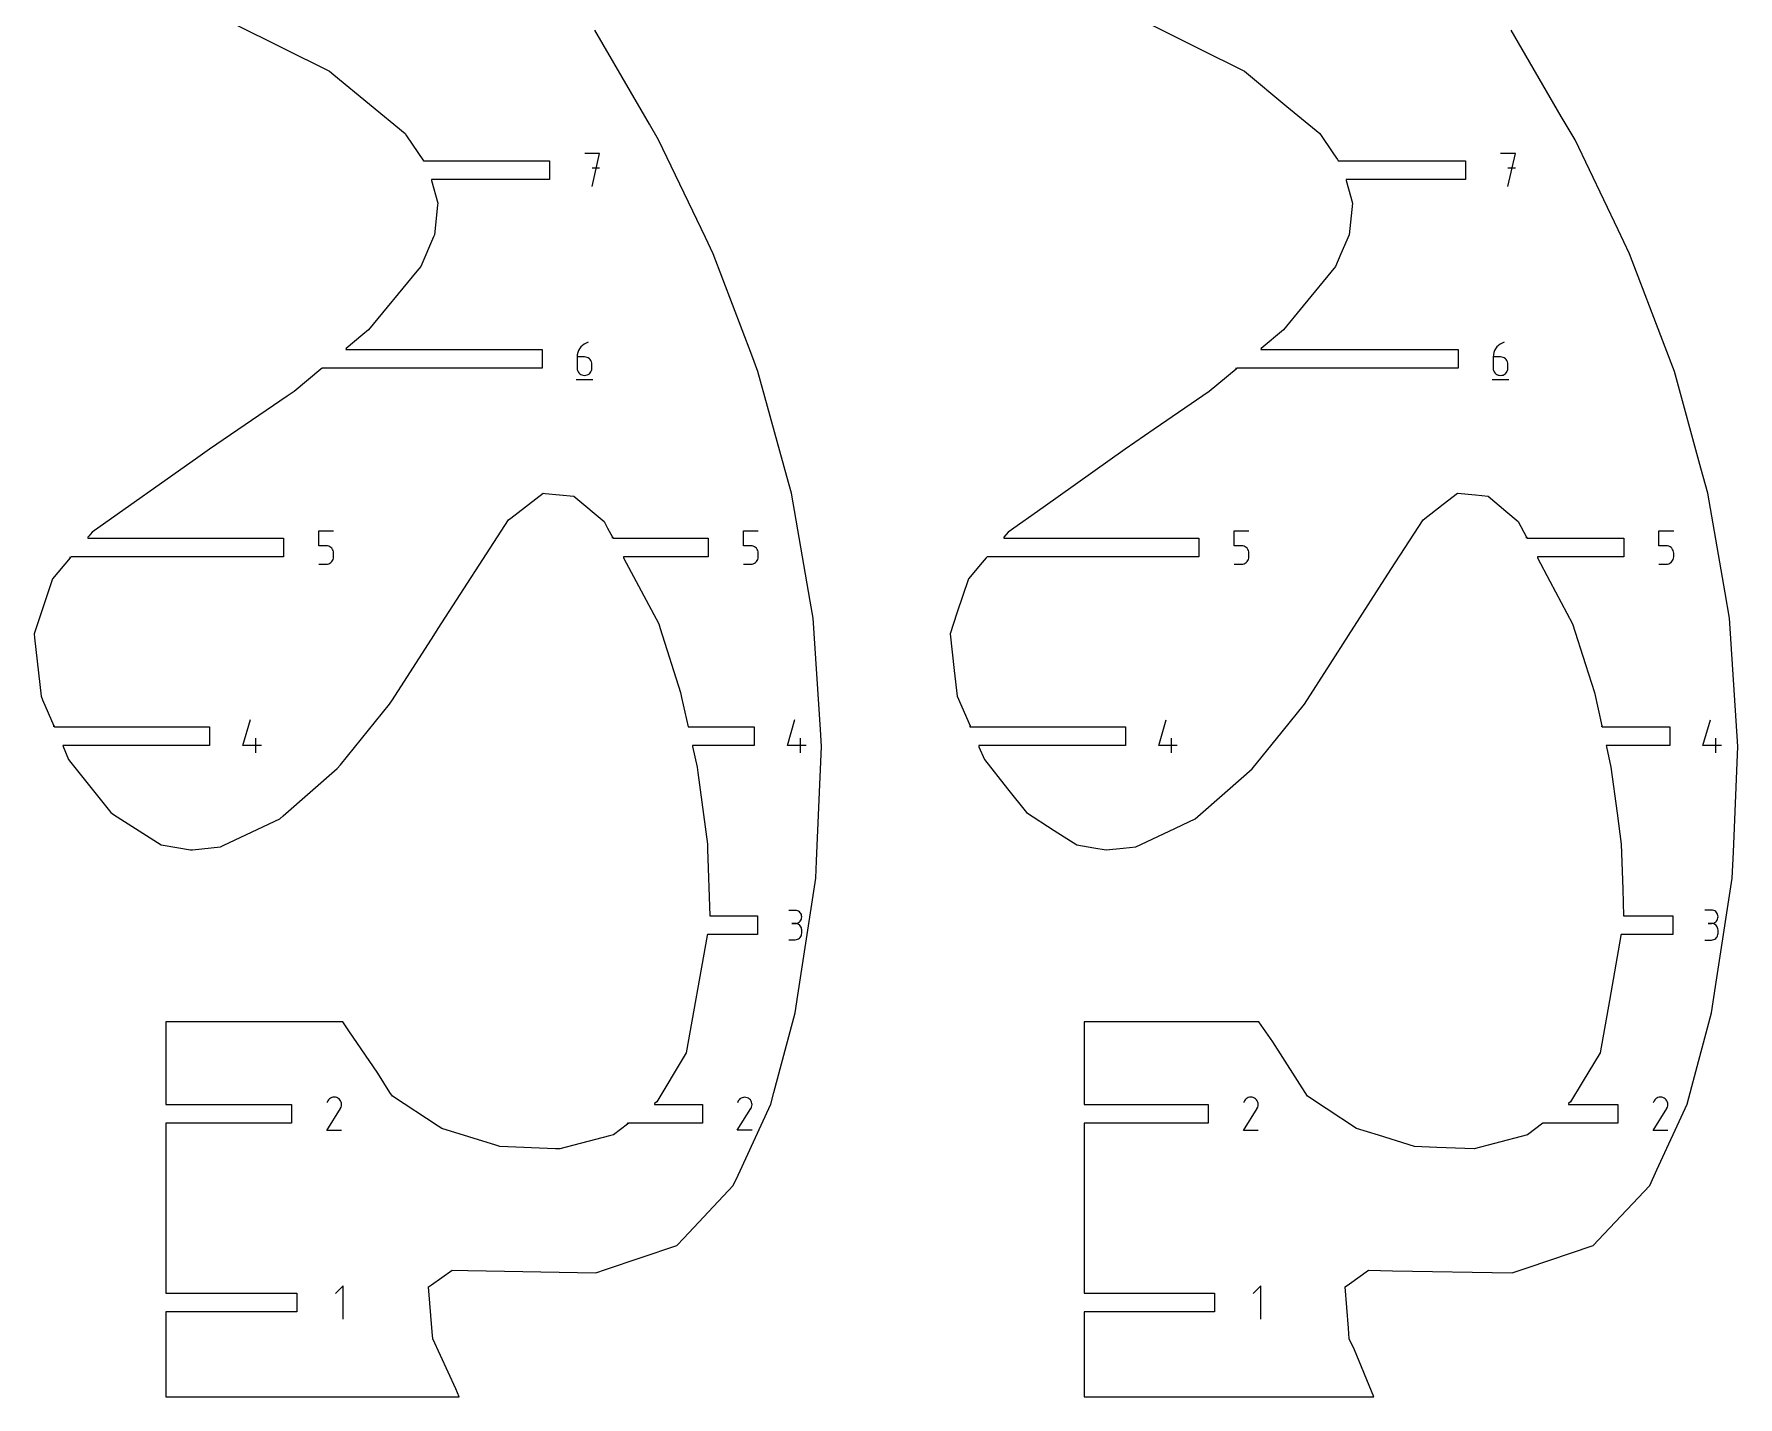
# Model space of a CAD drawing. Extents: x 0 to 800, y 0 to 1200.
# Drawn here: x 190.7 to 395.9, y 705.9 to 870 of the extents above; entities that cross this region are included whole.
import ezdxf

# ---------------------------------------------------------------- set-up
doc = ezdxf.new("R2010")
doc.units = 0
doc.header["$MEASUREMENT"] = 0
doc.layers.add('annotation', color=7, linetype='Continuous')
doc.layers.add('boundary', color=7, linetype='Continuous')

msp = doc.modelspace()

# ---------------------------------------------------------------- linework, layer by layer
at = {"layer": 'annotation', "color": 1}
for p, q in [((258.82, 855.66), (257.04, 855.66)), ((257.93, 851.66), (258.82, 855.66)), ((369.1, 855.66), (367.32, 855.66)), ((368.21, 851.66), (369.1, 855.66)), ((258.82, 853.88), (257.93, 853.88)), ((369.1, 853.87), (368.21, 853.87)), ((256.14, 831.42), (256.12, 831.15)), ((256.12, 831.15), (256.12, 829.82)), ((257.01, 831.15), (256.12, 831.15)), ((256.2, 831.68), (256.14, 831.42)), ((256.29, 831.92), (256.2, 831.68)), ((256.42, 832.15), (256.29, 831.92)), ((256.58, 832.36), (256.42, 832.15)), ((256.76, 832.55), (256.58, 832.36)), ((256.97, 832.71), (256.76, 832.55)), ((257.2, 832.83), (256.97, 832.71)), ((257.17, 831.13), (257.01, 831.15)), ((257.32, 831.09), (257.17, 831.13)), ((257.46, 832.93), (257.2, 832.83)), ((257.46, 831.03), (257.32, 831.09)), ((257.46, 832.93), (257.46, 832.93)), ((257.59, 830.94), (257.46, 831.03)), ((257.69, 830.83), (257.59, 830.94)), ((366.45, 831.42), (366.43, 831.15)), ((366.43, 831.15), (366.43, 829.82)), ((367.32, 831.15), (366.43, 831.15)), ((366.5, 831.68), (366.45, 831.42)), ((366.6, 831.92), (366.5, 831.68)), ((366.72, 832.15), (366.6, 831.92)), ((366.88, 832.36), (366.72, 832.15)), ((367.06, 832.55), (366.88, 832.36)), ((367.27, 832.7), (367.06, 832.55)), ((367.51, 832.83), (367.27, 832.7)), ((367.47, 831.13), (367.32, 831.15)), ((367.63, 831.09), (367.47, 831.13)), ((367.76, 832.93), (367.51, 832.83)), ((367.76, 831.03), (367.63, 831.09)), ((367.76, 832.93), (367.76, 832.93)), ((367.89, 830.94), (367.76, 831.03)), ((367.99, 830.83), (367.89, 830.94)), ((256.12, 829.82), (256.12, 829.82)), ((256.12, 829.82), (256.14, 829.66)), ((256.14, 829.66), (256.18, 829.51)), ((256.18, 829.51), (256.25, 829.37)), ((256.25, 829.37), (256.33, 829.25)), ((256.33, 829.25), (256.44, 829.14)), ((256.44, 829.14), (256.56, 829.05)), ((256.56, 829.05), (256.7, 828.99)), ((256.7, 828.99), (256.85, 828.94)), ((256.85, 828.94), (257.01, 828.93)), ((257.01, 828.93), (257.17, 828.94)), ((257.01, 828.93), (257.01, 828.93)), ((257.17, 828.94), (257.32, 828.99)), ((257.32, 828.99), (257.46, 829.05)), ((257.46, 829.05), (257.59, 829.14)), ((257.59, 829.14), (257.69, 829.25)), ((257.78, 830.71), (257.69, 830.83)), ((257.69, 829.25), (257.78, 829.37)), ((257.85, 830.57), (257.78, 830.71)), ((257.78, 829.37), (257.85, 829.51)), ((257.89, 830.42), (257.85, 830.57)), ((257.85, 829.51), (257.89, 829.66)), ((257.9, 830.26), (257.89, 830.42)), ((257.89, 829.66), (257.9, 829.82)), ((257.9, 829.82), (257.9, 830.26)), ((257.9, 830.26), (257.9, 830.26)), ((366.43, 829.82), (366.43, 829.82)), ((366.43, 829.82), (366.44, 829.66)), ((366.44, 829.66), (366.48, 829.51)), ((366.48, 829.51), (366.55, 829.37)), ((366.55, 829.37), (366.64, 829.25)), ((366.64, 829.25), (366.74, 829.14)), ((366.74, 829.14), (366.87, 829.05)), ((366.87, 829.05), (367.01, 828.98)), ((367.01, 828.98), (367.16, 828.94)), ((367.16, 828.94), (367.32, 828.93)), ((367.32, 828.93), (367.47, 828.94)), ((367.32, 828.93), (367.32, 828.93)), ((367.47, 828.94), (367.63, 828.98)), ((367.63, 828.98), (367.76, 829.05)), ((367.76, 829.05), (367.89, 829.14)), ((367.89, 829.14), (367.99, 829.25)), ((368.08, 830.71), (367.99, 830.83)), ((367.99, 829.25), (368.08, 829.37)), ((368.15, 830.57), (368.08, 830.71)), ((368.08, 829.37), (368.15, 829.51)), ((368.19, 830.42), (368.15, 830.57)), ((368.15, 829.51), (368.19, 829.66)), ((368.2, 830.26), (368.19, 830.42)), ((368.19, 829.66), (368.2, 829.82)), ((368.2, 829.82), (368.2, 830.26)), ((368.2, 830.26), (368.2, 830.26)), ((256.01, 828.43), (258.01, 828.43)), ((366.32, 828.43), (368.32, 828.43)), ((225.02, 808.42), (225.02, 810.2)), ((225.02, 810.2), (226.79, 810.2)), ((225.91, 808.42), (225.02, 808.42)), ((226.06, 808.41), (225.91, 808.42)), ((226.21, 808.37), (226.06, 808.41)), ((276.14, 808.42), (276.14, 810.2)), ((276.14, 810.2), (277.91, 810.2)), ((277.02, 808.42), (276.14, 808.42)), ((277.18, 808.41), (277.02, 808.42)), ((277.33, 808.37), (277.18, 808.41)), ((335.24, 808.42), (335.24, 810.2)), ((335.24, 810.2), (337.02, 810.2)), ((336.13, 808.42), (335.24, 808.42)), ((336.29, 808.41), (336.13, 808.42)), ((336.44, 808.36), (336.29, 808.41)), ((386.38, 808.42), (386.38, 810.2)), ((386.38, 810.2), (388.16, 810.2)), ((387.27, 808.42), (386.38, 808.42)), ((387.43, 808.41), (387.27, 808.42)), ((387.58, 808.36), (387.43, 808.41)), ((226.35, 808.3), (226.21, 808.37)), ((226.21, 806.26), (226.35, 806.32)), ((226.48, 808.21), (226.35, 808.3)), ((226.35, 806.32), (226.48, 806.41)), ((226.58, 808.11), (226.48, 808.21)), ((226.48, 806.41), (226.58, 806.52)), ((226.67, 807.98), (226.58, 808.11)), ((226.58, 806.52), (226.67, 806.64)), ((226.74, 807.84), (226.67, 807.98)), ((226.67, 806.64), (226.74, 806.78)), ((226.78, 807.69), (226.74, 807.84)), ((226.74, 806.78), (226.78, 806.93)), ((226.79, 807.53), (226.78, 807.69)), ((226.78, 806.93), (226.79, 807.09)), ((226.79, 807.09), (226.79, 807.53)), ((226.79, 807.53), (226.79, 807.53)), ((277.47, 808.3), (277.33, 808.37)), ((277.33, 806.26), (277.47, 806.32)), ((277.6, 808.21), (277.47, 808.3)), ((277.47, 806.32), (277.6, 806.41)), ((277.7, 808.11), (277.6, 808.21)), ((277.6, 806.41), (277.7, 806.52)), ((277.79, 807.98), (277.7, 808.11)), ((277.7, 806.52), (277.79, 806.64)), ((277.86, 807.84), (277.79, 807.98)), ((277.79, 806.64), (277.86, 806.78)), ((277.9, 807.69), (277.86, 807.84)), ((277.86, 806.78), (277.9, 806.93)), ((277.91, 807.53), (277.9, 807.69)), ((277.9, 806.93), (277.91, 807.09)), ((277.91, 807.09), (277.91, 807.53)), ((277.91, 807.53), (277.91, 807.53)), ((336.58, 808.3), (336.44, 808.36)), ((336.44, 806.26), (336.58, 806.32)), ((336.7, 808.21), (336.58, 808.3)), ((336.58, 806.32), (336.7, 806.41)), ((336.81, 808.11), (336.7, 808.21)), ((336.7, 806.41), (336.81, 806.52)), ((336.9, 807.98), (336.81, 808.11)), ((336.81, 806.52), (336.9, 806.64)), ((336.96, 807.84), (336.9, 807.98)), ((336.9, 806.64), (336.96, 806.78)), ((337, 807.69), (336.96, 807.84)), ((336.96, 806.78), (337, 806.93)), ((337.02, 807.53), (337, 807.69)), ((337, 806.93), (337.02, 807.09)), ((337.02, 807.09), (337.02, 807.53)), ((337.02, 807.53), (337.02, 807.53)), ((387.72, 808.3), (387.58, 808.36)), ((387.58, 806.26), (387.71, 806.32)), ((387.71, 806.32), (387.84, 806.41)), ((387.84, 808.21), (387.72, 808.3)), ((387.95, 808.11), (387.84, 808.21)), ((387.84, 806.41), (387.95, 806.52)), ((388.03, 807.98), (387.95, 808.11)), ((387.95, 806.52), (388.03, 806.64)), ((388.1, 807.84), (388.03, 807.98)), ((388.03, 806.64), (388.1, 806.78)), ((388.14, 807.69), (388.1, 807.84)), ((388.1, 806.78), (388.14, 806.93)), ((388.16, 807.53), (388.14, 807.69)), ((388.14, 806.93), (388.16, 807.09)), ((388.16, 807.09), (388.16, 807.53)), ((388.16, 807.53), (388.16, 807.53)), ((225.02, 806.2), (225.91, 806.2)), ((225.91, 806.2), (226.06, 806.22)), ((225.91, 806.2), (225.91, 806.2)), ((226.06, 806.22), (226.21, 806.26)), ((276.14, 806.2), (277.02, 806.2)), ((277.02, 806.2), (277.18, 806.22)), ((277.02, 806.2), (277.02, 806.2)), ((277.18, 806.22), (277.33, 806.26)), ((335.24, 806.2), (336.13, 806.2)), ((336.13, 806.2), (336.29, 806.22)), ((336.13, 806.2), (336.13, 806.2)), ((336.29, 806.22), (336.44, 806.26)), ((386.38, 806.2), (387.27, 806.2)), ((387.27, 806.2), (387.43, 806.22)), ((387.27, 806.2), (387.27, 806.2)), ((387.43, 806.22), (387.58, 806.26)), ((215.88, 784.36), (216.77, 787.48)), ((281.46, 784.36), (282.35, 787.48)), ((326.16, 784.36), (327.05, 787.47)), ((391.69, 784.36), (392.58, 787.47)), ((218.11, 784.36), (215.88, 784.36)), ((217.44, 783.48), (217.44, 785.25)), ((283.68, 784.36), (281.46, 784.36)), ((283.02, 783.48), (283.02, 785.25)), ((328.38, 784.36), (326.16, 784.36)), ((327.71, 783.47), (327.71, 785.25)), ((393.91, 784.36), (391.69, 784.36)), ((393.25, 783.47), (393.25, 785.25)), ((282.38, 764.51), (281.6, 764.51)), ((282.52, 764.5), (282.38, 764.51)), ((282.66, 764.46), (282.52, 764.5)), ((282.78, 764.4), (282.66, 764.46)), ((282.89, 764.33), (282.78, 764.4)), ((282.98, 764.23), (282.89, 764.33)), ((283.06, 764.12), (282.98, 764.23)), ((282.98, 763.22), (283.06, 763.33)), ((283.12, 764), (283.06, 764.12)), ((283.06, 763.33), (283.12, 763.45)), ((283.15, 763.87), (283.12, 764)), ((283.12, 763.45), (283.15, 763.59)), ((283.17, 763.73), (283.15, 763.87)), ((283.15, 763.59), (283.17, 763.73)), ((283.17, 763.73), (283.17, 763.73)), ((392.7, 764.55), (391.9, 764.55)), ((392.84, 764.53), (392.7, 764.55)), ((392.98, 764.5), (392.84, 764.53)), ((393.1, 764.44), (392.98, 764.5)), ((393.22, 764.36), (393.1, 764.44)), ((393.31, 764.26), (393.22, 764.36)), ((393.39, 764.15), (393.31, 764.26)), ((393.31, 763.23), (393.39, 763.34)), ((393.45, 764.02), (393.39, 764.15)), ((393.39, 763.34), (393.45, 763.47)), ((393.49, 763.89), (393.45, 764.02)), ((393.45, 763.47), (393.49, 763.6)), ((393.5, 763.75), (393.49, 763.89)), ((393.49, 763.6), (393.5, 763.75)), ((393.5, 763.75), (393.5, 763.75)), ((282.38, 762.94), (281.99, 762.94)), ((281.99, 762.94), (282.38, 762.94)), ((282.38, 762.94), (282.52, 762.95)), ((282.52, 762.93), (282.38, 762.94)), ((282.38, 762.94), (282.38, 762.94)), ((282.52, 762.95), (282.66, 762.99)), ((282.66, 762.89), (282.52, 762.93)), ((282.66, 762.99), (282.78, 763.05)), ((282.78, 762.83), (282.66, 762.89)), ((282.78, 763.05), (282.89, 763.13)), ((282.89, 762.76), (282.78, 762.83)), ((282.89, 763.13), (282.98, 763.22)), ((282.98, 762.66), (282.89, 762.76)), ((282.89, 761.17), (282.98, 761.26)), ((283.06, 762.55), (282.98, 762.66)), ((282.98, 761.26), (283.06, 761.37)), ((283.12, 762.43), (283.06, 762.55)), ((283.06, 761.37), (283.12, 761.49)), ((283.15, 762.3), (283.12, 762.43)), ((283.12, 761.49), (283.15, 761.62)), ((283.17, 762.16), (283.15, 762.3)), ((283.15, 761.62), (283.17, 761.77)), ((283.17, 761.77), (283.17, 762.16)), ((283.17, 762.16), (283.17, 762.16)), ((392.7, 762.94), (392.3, 762.94)), ((392.3, 762.94), (392.7, 762.94)), ((392.7, 762.94), (392.84, 762.96)), ((392.84, 762.93), (392.7, 762.94)), ((392.7, 762.94), (392.7, 762.94)), ((392.84, 762.96), (392.98, 762.99)), ((392.98, 762.89), (392.84, 762.93)), ((392.98, 762.99), (393.1, 763.05)), ((393.1, 762.83), (392.98, 762.89)), ((393.1, 763.05), (393.22, 763.13)), ((393.22, 762.76), (393.1, 762.83)), ((393.22, 763.13), (393.31, 763.23)), ((393.31, 762.66), (393.22, 762.76)), ((393.22, 761.13), (393.31, 761.23)), ((393.39, 762.55), (393.31, 762.66)), ((393.31, 761.23), (393.39, 761.34)), ((393.45, 762.42), (393.39, 762.55)), ((393.39, 761.34), (393.45, 761.46)), ((393.49, 762.29), (393.45, 762.42)), ((393.45, 761.46), (393.49, 761.6)), ((393.5, 762.14), (393.49, 762.29)), ((393.49, 761.6), (393.5, 761.74)), ((393.5, 761.74), (393.5, 762.14)), ((393.5, 762.14), (393.5, 762.14)), ((281.6, 760.98), (282.38, 760.98)), ((282.38, 760.98), (282.52, 760.99)), ((282.38, 760.98), (282.38, 760.98)), ((282.52, 760.99), (282.66, 761.03)), ((282.66, 761.03), (282.78, 761.09)), ((282.78, 761.09), (282.89, 761.17)), ((391.9, 760.94), (392.7, 760.94)), ((392.7, 760.94), (392.84, 760.96)), ((392.7, 760.94), (392.7, 760.94)), ((392.84, 760.96), (392.98, 760.99)), ((392.98, 760.99), (393.1, 761.05)), ((393.1, 761.05), (393.22, 761.13)), ((226.1, 741.58), (225.98, 741.35)), ((225.98, 738.02), (227.62, 740.66)), ((226.19, 741.71), (226.1, 741.58)), ((226.3, 741.82), (226.19, 741.71)), ((226.43, 741.9), (226.3, 741.82)), ((226.57, 741.97), (226.43, 741.9)), ((226.71, 742.01), (226.57, 741.97)), ((226.87, 742.02), (226.71, 742.01)), ((227.02, 742.01), (226.87, 742.02)), ((227.17, 741.97), (227.02, 742.01)), ((227.31, 741.9), (227.17, 741.97)), ((227.45, 741.81), (227.31, 741.9)), ((227.31, 741.9), (227.31, 741.9)), ((227.55, 741.7), (227.45, 741.81)), ((227.64, 741.57), (227.55, 741.7)), ((227.62, 740.66), (227.62, 740.67)), ((227.62, 740.67), (227.63, 740.67)), ((227.62, 740.66), (227.62, 740.66)), ((227.63, 740.67), (227.63, 740.68)), ((227.63, 740.68), (227.63, 740.68)), ((227.63, 740.68), (227.63, 740.68)), ((227.63, 740.68), (227.64, 740.68)), ((227.63, 740.67), (227.63, 740.67)), ((227.63, 740.67), (227.63, 740.67)), ((227.7, 741.43), (227.64, 741.57)), ((227.64, 740.69), (227.71, 740.83)), ((227.64, 740.68), (227.64, 740.69)), ((227.64, 740.69), (227.64, 740.69)), ((227.74, 741.29), (227.7, 741.43)), ((227.71, 740.83), (227.75, 740.98)), ((227.76, 741.14), (227.74, 741.29)), ((227.75, 740.98), (227.76, 741.14)), ((275.53, 741.57), (275.42, 741.34)), ((275.62, 741.7), (275.53, 741.57)), ((275.73, 741.81), (275.62, 741.7)), ((275.86, 741.89), (275.73, 741.81)), ((276, 741.95), (275.86, 741.89)), ((276.14, 741.99), (276, 741.95)), ((276.29, 742.01), (276.14, 741.99)), ((276.44, 742), (276.29, 742.01)), ((276.59, 741.96), (276.44, 742)), ((276.74, 741.89), (276.59, 741.96)), ((276.87, 741.8), (276.74, 741.89)), ((276.74, 741.89), (276.74, 741.89)), ((276.98, 741.69), (276.87, 741.8)), ((277.06, 741.56), (276.98, 741.69)), ((277.05, 740.66), (277.05, 740.67)), ((277.05, 740.67), (277.05, 740.67)), ((277.05, 740.67), (277.05, 740.67)), ((277.05, 740.67), (277.06, 740.67)), ((277.05, 740.66), (277.05, 740.66)), ((277.13, 741.43), (277.06, 741.56)), ((277.06, 740.68), (277.13, 740.83)), ((277.06, 740.67), (277.06, 740.68)), ((277.06, 740.68), (277.06, 740.68)), ((277.06, 740.68), (277.06, 740.68)), ((277.06, 740.68), (277.06, 740.68)), ((277.17, 741.28), (277.13, 741.43)), ((277.13, 740.83), (277.17, 740.98)), ((277.18, 741.13), (277.17, 741.28)), ((277.17, 740.98), (277.18, 741.13)), ((336.47, 741.57), (336.35, 741.35)), ((336.56, 741.71), (336.47, 741.57)), ((336.67, 741.82), (336.56, 741.71)), ((336.8, 741.9), (336.67, 741.82)), ((336.94, 741.97), (336.8, 741.9)), ((337.08, 742.01), (336.94, 741.97)), ((337.24, 742.02), (337.08, 742.01)), ((337.39, 742.01), (337.24, 742.02)), ((337.54, 741.97), (337.39, 742.01)), ((337.69, 741.9), (337.54, 741.97)), ((337.82, 741.81), (337.69, 741.9)), ((337.69, 741.9), (337.69, 741.9)), ((337.93, 741.7), (337.82, 741.81)), ((338.01, 741.57), (337.93, 741.7)), ((337.99, 740.66), (338, 740.67)), ((337.99, 740.66), (337.99, 740.66)), ((338, 740.67), (338, 740.68)), ((338, 740.68), (338.01, 740.68)), ((338, 740.67), (338, 740.67)), ((338, 740.67), (338, 740.67)), ((338, 740.67), (338, 740.67)), ((338.08, 741.43), (338.01, 741.57)), ((338.01, 740.69), (338.08, 740.83)), ((338.01, 740.68), (338.01, 740.69)), ((338.01, 740.69), (338.01, 740.69)), ((338.01, 740.68), (338.01, 740.68)), ((338.11, 741.29), (338.08, 741.43)), ((338.08, 740.83), (338.12, 740.98)), ((338.13, 741.14), (338.11, 741.29)), ((338.12, 740.98), (338.13, 741.14)), ((385.8, 741.57), (385.68, 741.35)), ((385.89, 741.71), (385.8, 741.57)), ((386, 741.82), (385.89, 741.71)), ((386.13, 741.9), (386, 741.82)), ((386.27, 741.97), (386.13, 741.9)), ((386.41, 742.01), (386.27, 741.97)), ((386.56, 742.02), (386.41, 742.01)), ((386.72, 742.01), (386.56, 742.02)), ((386.87, 741.97), (386.72, 742.01)), ((387.01, 741.9), (386.87, 741.97)), ((387.14, 741.81), (387.01, 741.9)), ((387.01, 741.9), (387.01, 741.9)), ((387.25, 741.7), (387.14, 741.81)), ((387.34, 741.57), (387.25, 741.7)), ((387.32, 740.66), (387.32, 740.67)), ((387.32, 740.67), (387.33, 740.67)), ((387.32, 740.66), (387.32, 740.66)), ((387.33, 740.68), (387.34, 740.69)), ((387.33, 740.67), (387.33, 740.68)), ((387.33, 740.68), (387.33, 740.68)), ((387.33, 740.68), (387.33, 740.68)), ((387.33, 740.67), (387.33, 740.67)), ((387.33, 740.67), (387.33, 740.67)), ((387.4, 741.43), (387.34, 741.57)), ((387.34, 740.69), (387.4, 740.83)), ((387.34, 740.69), (387.34, 740.69)), ((387.44, 741.29), (387.4, 741.43)), ((387.4, 740.83), (387.44, 740.98)), ((387.46, 741.14), (387.44, 741.29)), ((387.44, 740.98), (387.46, 741.14)), ((275.41, 738.03), (277.04, 740.66)), ((277.04, 740.66), (277.04, 740.66)), ((277.04, 740.66), (277.05, 740.66)), ((336.35, 738.02), (337.99, 740.66)), ((337.99, 740.66), (337.99, 740.66)), ((385.68, 738.02), (387.32, 740.66)), ((387.32, 740.66), (387.32, 740.66)), ((227.76, 738.02), (225.98, 738.02)), ((277.18, 738.03), (275.41, 738.03)), ((338.13, 738.02), (336.35, 738.02)), ((387.46, 738.02), (385.68, 738.02)), ((227.93, 719.29), (227.04, 718.4)), ((227.93, 715.29), (227.93, 719.29)), ((338.43, 719.29), (337.54, 718.4)), ((338.43, 715.29), (338.43, 719.29))]:
    msp.add_line(p, q, dxfattribs=at)
at = {"layer": 'boundary', "color": 5}
for p, q in [((214.81, 871.28), (226.29, 865.55)), ((264.82, 859.19), (258.25, 870.52)), ((324.41, 871.59), (330.89, 868.35)), ((374.63, 860.12), (368.6, 870.51)), ((330.89, 868.35), (336.48, 865.55)), ((226.29, 865.55), (226.82, 865.11)), ((226.82, 865.11), (235.42, 858.05)), ((336.48, 865.55), (341.58, 861.33)), ((341.58, 861.33), (345.57, 858.04)), ((376.28, 857.29), (374.63, 860.12)), ((235.42, 858.05), (235.59, 857.78)), ((235.59, 857.78), (237.6, 854.78)), ((265.92, 857.29), (264.82, 859.19)), ((345.57, 858.04), (347.19, 855.62)), ((271.58, 845.52), (265.92, 857.29)), ((347.19, 855.62), (347.67, 854.91)), ((381.47, 846.47), (376.28, 857.29)), ((237.6, 854.78), (252.8, 854.78)), ((252.8, 854.78), (252.8, 852.53)), ((347.67, 854.91), (347.75, 854.78)), ((347.75, 854.78), (363.09, 854.78)), ((363.09, 854.78), (363.09, 852.53)), ((252.8, 852.53), (238.58, 852.53)), ((238.58, 852.53), (238.59, 852.41)), ((238.59, 852.41), (239.35, 849.67)), ((363.09, 852.53), (348.73, 852.53)), ((348.73, 852.53), (348.74, 852.41)), ((348.74, 852.41), (349.02, 851.39)), ((239.32, 849.42), (238.93, 845.87)), ((239.35, 849.67), (239.32, 849.42)), ((349.02, 851.39), (349.49, 849.67)), ((349.49, 849.67), (349.24, 847.39)), ((349.24, 847.39), (349.08, 845.87)), ((238.82, 845.61), (237.28, 842.05)), ((238.93, 845.87), (238.82, 845.61)), ((272.51, 843.58), (271.58, 845.52)), ((349.08, 845.87), (348.08, 843.55)), ((382.86, 843.57), (381.47, 846.47)), ((277.14, 831.37), (272.51, 843.58)), ((348.08, 843.55), (347.43, 842.04)), ((387.12, 832.35), (382.86, 843.57)), ((236.81, 841.48), (231, 834.42)), ((237.28, 842.05), (236.81, 841.48)), ((347.43, 842.04), (343.53, 837.29)), ((343.53, 837.29), (341.17, 834.42)), ((230.3, 833.84), (228.29, 832.18)), ((231, 834.42), (230.3, 833.84)), ((341.17, 834.42), (338.47, 832.18)), ((228.29, 832.18), (228.28, 832.05)), ((228.28, 832.05), (251.89, 832.05)), ((251.89, 832.05), (251.89, 829.8)), ((277.89, 829.39), (277.14, 831.37)), ((338.47, 832.18), (338.46, 832.05)), ((338.46, 832.05), (362.19, 832.05)), ((362.19, 832.05), (362.19, 829.8)), ((388.24, 829.39), (387.12, 832.35)), ((225.26, 829.68), (222.03, 827.01)), ((225.41, 829.8), (225.26, 829.68)), ((251.89, 829.8), (225.41, 829.8)), ((281.38, 816.77), (277.89, 829.39)), ((335.46, 829.68), (332.23, 827.01)), ((335.46, 829.8), (335.44, 829.8)), ((335.44, 829.8), (335.46, 829.68)), ((335.61, 829.8), (335.46, 829.68)), ((335.46, 829.68), (335.46, 829.8)), ((335.46, 829.68), (335.46, 829.68)), ((362.19, 829.8), (335.61, 829.8)), ((391.45, 817.77), (388.24, 829.39)), ((222.03, 827.01), (221.19, 826.43)), ((332.23, 827.01), (325.62, 822.46)), ((221.19, 826.43), (211.87, 820.04)), ((325.62, 822.46), (322.11, 820.04)), ((210.44, 819.03), (197.73, 810.04)), ((211.87, 820.04), (210.44, 819.03)), ((322.11, 820.04), (312.24, 813.04)), ((281.94, 814.75), (281.38, 816.77)), ((392.29, 814.75), (391.45, 817.77)), ((248.13, 811.76), (252.03, 814.75)), ((252.03, 814.75), (252.27, 814.73)), ((252.27, 814.73), (255.73, 814.39)), ((284.18, 801.74), (281.94, 814.75)), ((360.42, 813.43), (362.14, 814.75)), ((362.14, 814.75), (364.31, 814.54)), ((364.31, 814.54), (365.82, 814.39)), ((394.35, 802.76), (392.29, 814.75)), ((255.73, 814.39), (255.97, 814.19)), ((255.97, 814.19), (259.38, 811.32)), ((312.24, 813.04), (308.01, 810.04)), ((357.98, 811.56), (360.42, 813.43)), ((365.82, 814.39), (367.96, 812.58)), ((367.96, 812.58), (369.45, 811.32)), ((239.4, 798.46), (247.86, 811.56)), ((247.86, 811.56), (248.13, 811.76)), ((259.38, 811.32), (259.79, 810.55)), ((259.79, 810.55), (260.37, 809.45)), ((354.11, 805.55), (357.98, 811.56)), ((369.45, 811.32), (370.44, 809.45)), ((197.22, 809.45), (197.21, 809.33)), ((197.21, 809.33), (220.78, 809.33)), ((197.34, 809.58), (197.22, 809.45)), ((197.73, 810.04), (197.34, 809.58)), ((220.78, 809.33), (220.78, 807.08)), ((260.37, 809.45), (260.36, 809.33)), ((260.36, 809.33), (260.37, 809.33)), ((260.37, 809.33), (260.37, 809.45)), ((260.37, 809.45), (260.44, 809.33)), ((260.44, 809.33), (271.9, 809.33)), ((271.9, 809.33), (271.9, 807.08)), ((307.51, 809.45), (307.5, 809.33)), ((307.5, 809.33), (331, 809.33)), ((308.01, 810.04), (307.51, 809.45)), ((331, 809.33), (331, 807.08)), ((370.44, 809.45), (370.43, 809.33)), ((370.43, 809.33), (370.44, 809.33)), ((370.44, 809.33), (370.44, 809.45)), ((370.44, 809.45), (370.51, 809.33)), ((370.51, 809.33), (382.14, 809.33)), ((382.14, 809.33), (382.14, 807.08)), ((195.08, 806.95), (192.93, 804.44)), ((195.08, 807.08), (195.07, 807.08)), ((195.07, 807.08), (195.08, 806.95)), ((195.19, 807.08), (195.08, 806.95)), ((195.08, 806.95), (195.08, 807.08)), ((220.78, 807.08), (195.19, 807.08)), ((271.9, 807.08), (261.69, 807.08)), ((261.69, 807.08), (261.71, 806.95)), ((261.71, 806.95), (265.94, 799.01)), ((304.91, 806.4), (303.24, 804.44)), ((305.38, 806.95), (304.91, 806.4)), ((305.49, 807.08), (305.38, 806.95)), ((331, 807.08), (305.49, 807.08)), ((382.14, 807.08), (371.76, 807.08)), ((371.76, 807.08), (371.77, 806.95)), ((371.77, 806.95), (373.26, 804.15)), ((192.93, 804.44), (192.77, 803.95)), ((303.24, 804.44), (301.86, 800.29)), ((349.01, 797.63), (354.11, 805.55)), ((192.77, 803.95), (190.73, 797.82)), ((373.26, 804.15), (375.99, 799.01)), ((394.88, 799.69), (394.35, 802.76)), ((284.53, 799.69), (284.18, 801.74)), ((301.86, 800.29), (301.04, 797.82)), ((238.86, 797.63), (239.4, 798.46)), ((265.94, 799.01), (266.11, 798.47)), ((266.11, 798.47), (268.57, 790.76)), ((285.41, 786.31), (284.53, 799.69)), ((375.99, 799.01), (377.54, 794.12)), ((395.69, 787.35), (394.88, 799.69)), ((190.73, 797.82), (190.78, 797.33)), ((190.78, 797.33), (191.57, 790.29)), ((233.87, 789.86), (238.86, 797.63)), ((301.04, 797.82), (301.53, 793.38)), ((346.78, 794.15), (349.01, 797.63)), ((343.7, 789.35), (346.78, 794.15)), ((377.54, 794.12), (378.61, 790.76)), ((301.53, 793.38), (301.88, 790.29)), ((191.57, 790.29), (191.76, 789.85)), ((268.57, 790.76), (268.7, 790.16)), ((268.7, 790.16), (269.49, 786.6)), ((301.88, 790.29), (303.43, 786.72)), ((378.61, 790.76), (379.5, 786.72)), ((191.76, 789.85), (193.12, 786.73)), ((227.62, 782.05), (233.54, 789.35)), ((233.54, 789.35), (233.87, 789.86)), ((341.02, 786.03), (343.7, 789.35)), ((193.12, 786.73), (193.11, 786.6)), ((193.11, 786.6), (193.12, 786.6)), ((193.12, 786.6), (193.12, 786.73)), ((193.12, 786.73), (193.18, 786.6)), ((193.18, 786.6), (211.87, 786.6)), ((211.87, 786.6), (211.87, 784.35)), ((269.49, 786.6), (277.45, 786.6)), ((277.45, 786.6), (277.45, 784.35)), ((285.55, 784.23), (285.41, 786.31)), ((303.43, 786.72), (303.41, 786.6)), ((303.41, 786.6), (303.43, 786.6)), ((303.43, 786.6), (303.43, 786.72)), ((303.43, 786.72), (303.48, 786.6)), ((303.48, 786.6), (322.14, 786.6)), ((322.14, 786.6), (322.14, 784.35)), ((337.42, 781.57), (341.02, 786.03)), ((379.5, 786.72), (379.49, 786.6)), ((379.49, 786.6), (379.5, 786.6)), ((379.5, 786.6), (379.5, 786.72)), ((379.5, 786.72), (379.53, 786.6)), ((379.53, 786.6), (387.68, 786.6)), ((387.68, 786.6), (387.68, 784.35)), ((395.9, 784.23), (395.69, 787.35)), ((211.87, 784.35), (194.2, 784.35)), ((194.2, 784.35), (194.21, 784.23)), ((194.21, 784.23), (194.88, 782.68)), ((277.45, 784.35), (270, 784.35)), ((270, 784.35), (270.02, 784.23)), ((270.02, 784.23), (270.57, 781.75)), ((284.95, 770.49), (285.55, 784.23)), ((322.14, 784.35), (304.5, 784.35)), ((304.5, 784.35), (304.51, 784.22)), ((304.51, 784.22), (305.18, 782.68)), ((387.68, 784.35), (380.04, 784.35)), ((380.04, 784.35), (380.06, 784.22)), ((380.06, 784.22), (380.6, 781.75)), ((395.35, 771.54), (395.9, 784.23)), ((194.88, 782.68), (195.16, 782.32)), ((195.16, 782.32), (199.95, 776.28)), ((227.24, 781.58), (227.62, 782.05)), ((270.57, 781.75), (270.65, 781.13)), ((305.18, 782.68), (307.95, 779.16)), ((380.6, 781.75), (381.34, 776.21)), ((220.74, 775.89), (227.24, 781.58)), ((270.65, 781.13), (271.8, 772.47)), ((334.44, 778.96), (337.42, 781.57)), ((307.95, 779.16), (310.22, 776.28)), ((330.54, 775.54), (334.44, 778.96)), ((199.95, 776.28), (200.28, 776.07)), ((200.28, 776.07), (206.05, 772.42)), ((220.33, 775.54), (220.74, 775.89)), ((310.22, 776.28), (313.58, 774.15)), ((381.34, 776.21), (381.83, 772.47)), ((213.57, 772.37), (220.33, 775.54)), ((313.58, 774.15), (316.31, 772.42)), ((323.4, 772.17), (327.4, 774.06)), ((327.4, 774.06), (330.54, 775.54)), ((206.05, 772.42), (206.27, 772.38)), ((206.27, 772.38), (209.58, 771.79)), ((209.58, 771.79), (209.8, 771.81)), ((209.8, 771.81), (213.16, 772.17)), ((213.16, 772.17), (213.57, 772.37)), ((271.8, 772.47), (271.82, 771.87)), ((271.82, 771.87), (272.1, 763.87)), ((316.31, 772.42), (318.33, 772.05)), ((318.33, 772.05), (319.82, 771.79)), ((319.82, 771.79), (321.89, 772.01)), ((321.89, 772.01), (323.4, 772.17)), ((381.83, 772.47), (382.02, 767.05)), ((395.21, 768.38), (395.35, 771.54)), ((284.86, 768.38), (284.95, 770.49)), ((282.69, 754.3), (284.86, 768.38)), ((393.2, 755.36), (395.21, 768.38)), ((382.02, 767.05), (382.13, 763.87)), ((272.1, 763.87), (277.84, 763.87)), ((277.84, 763.87), (277.84, 761.62)), ((382.13, 763.87), (388.07, 763.87)), ((388.07, 763.87), (388.07, 761.62)), ((271.77, 761.5), (269.25, 747.37)), ((271.8, 761.62), (271.77, 761.5)), ((277.84, 761.62), (271.8, 761.62)), ((381.81, 761.5), (380.42, 753.68)), ((381.83, 761.62), (381.81, 761.5)), ((388.07, 761.62), (381.83, 761.62)), ((392.71, 752.18), (393.2, 755.36)), ((282.36, 752.18), (282.69, 754.3)), ((380.42, 753.68), (379.3, 747.37)), ((216.72, 751.1), (206.58, 751.1)), ((206.58, 751.1), (206.58, 744.07)), ((217.61, 751.1), (216.72, 751.1)), ((220.24, 751.1), (217.61, 751.1)), ((227.9, 751.1), (220.24, 751.1)), ((228.62, 750), (227.9, 751.1)), ((279.82, 742.6), (282.36, 752.18)), ((320.98, 751.1), (317.19, 751.1)), ((317.19, 751.1), (317.19, 748.05)), ((327.83, 751.1), (320.98, 751.1)), ((330.27, 751.1), (327.83, 751.1)), ((338.2, 751.1), (330.27, 751.1)), ((339.9, 748.67), (338.2, 751.1)), ((390.36, 743.32), (392.71, 752.18)), ((232.14, 744.91), (228.62, 750)), ((269.01, 746.96), (265.7, 741.46)), ((269.25, 747.37), (269.01, 746.96)), ((317.19, 748.05), (317.19, 741.14)), ((344.07, 742.13), (339.9, 748.67)), ((379.3, 747.37), (377.14, 743.77)), ((233.57, 742.59), (232.14, 744.91)), ((206.58, 744.07), (206.58, 741.27)), ((377.14, 743.77), (375.75, 741.46)), ((389.79, 741.17), (390.36, 743.32)), ((206.58, 741.27), (206.58, 741.15)), ((206.58, 741.15), (221.74, 741.15)), ((221.74, 741.15), (221.74, 738.9)), ((233.9, 742.13), (233.57, 742.59)), ((239.39, 738.53), (233.9, 742.13)), ((265.45, 741.27), (265.44, 741.15)), ((265.44, 741.15), (271.2, 741.15)), ((265.7, 741.46), (265.45, 741.27)), ((271.2, 741.15), (271.2, 738.9)), ((275.5, 732.63), (279.43, 741.17)), ((279.43, 741.17), (279.82, 742.6)), ((317.19, 741.14), (332.11, 741.14)), ((332.11, 741.14), (332.11, 738.89)), ((346.3, 740.66), (344.07, 742.13)), ((375.5, 741.27), (375.49, 741.14)), ((375.49, 741.14), (381.44, 741.14)), ((375.75, 741.46), (375.5, 741.27)), ((381.44, 741.14), (381.44, 738.89)), ((386.14, 733.26), (389.79, 741.17)), ((221.74, 738.9), (206.58, 738.9)), ((206.58, 738.9), (206.58, 736.04)), ((262.17, 738.77), (260.49, 737.49)), ((262.17, 738.9), (262.15, 738.9)), ((262.15, 738.9), (262.17, 738.77)), ((262.33, 738.9), (262.17, 738.77)), ((262.17, 738.77), (262.17, 738.9)), ((271.2, 738.9), (262.33, 738.9)), ((332.11, 738.89), (317.19, 738.89)), ((317.19, 738.89), (317.19, 736.04)), ((349.96, 738.25), (346.3, 740.66)), ((372.4, 738.89), (370.56, 737.49)), ((381.44, 738.89), (372.4, 738.89)), ((239.82, 738.25), (239.39, 738.53)), ((246.32, 736.25), (239.82, 738.25)), ((260.03, 737.37), (254.03, 735.8)), ((260.49, 737.49), (260.03, 737.37)), ((352.6, 737.44), (349.96, 738.25)), ((356.95, 736.09), (352.6, 737.44)), ((370.56, 737.49), (366.58, 736.45)), ((206.58, 736.04), (206.58, 728.02)), ((246.83, 736.1), (246.32, 736.25)), ((253.5, 735.82), (246.83, 736.1)), ((254.03, 735.8), (253.5, 735.82)), ((317.19, 736.04), (317.19, 724.03)), ((359.66, 735.98), (356.95, 736.09)), ((364.12, 735.8), (359.66, 735.98)), ((366.58, 736.45), (364.12, 735.8)), ((274.92, 731.37), (275.5, 732.63)), ((385.27, 731.37), (386.14, 733.26)), ((268.98, 725.06), (274.92, 731.37)), ((379.77, 725.52), (385.27, 731.37)), ((206.58, 728.02), (206.58, 720.99)), ((268.13, 724.16), (268.98, 725.06)), ((378.48, 724.15), (379.77, 725.52)), ((259.55, 721.29), (268.13, 724.16)), ((317.19, 724.03), (317.19, 720.99)), ((370.51, 721.49), (378.48, 724.15)), ((206.58, 720.99), (206.58, 718.42)), ((238.6, 719.43), (241.08, 721.18)), ((241.08, 721.18), (242.97, 721.14)), ((242.97, 721.14), (258.37, 720.89)), ((258.37, 720.89), (259.55, 721.29)), ((317.19, 720.99), (317.19, 718.42)), ((349.14, 719.56), (351.43, 721.18)), ((351.43, 721.18), (354.31, 721.13)), ((354.31, 721.13), (368.72, 720.89)), ((368.72, 720.89), (370.51, 721.49)), ((206.58, 718.42), (222.36, 718.42)), ((222.36, 718.42), (222.36, 716.17)), ((238.24, 719.17), (238.6, 719.43)), ((238.67, 713.77), (238.24, 719.17)), ((317.19, 718.42), (332.86, 718.42)), ((332.86, 718.42), (332.86, 716.17)), ((348.59, 719.17), (349.14, 719.56)), ((348.99, 714.19), (348.59, 719.17)), ((222.36, 716.17), (206.58, 716.17)), ((206.58, 716.17), (206.58, 713.95)), ((332.86, 716.17), (317.19, 716.17)), ((317.19, 716.17), (317.19, 705.93)), ((349.09, 712.93), (348.99, 714.19)), ((206.58, 713.95), (206.58, 705.93)), ((238.73, 712.93), (238.67, 713.77)), ((241.5, 706.9), (238.73, 712.93)), ((349.71, 711.58), (349.09, 712.93)), ((352.04, 705.93), (349.71, 711.58)), ((206.58, 705.93), (222.87, 705.93)), ((222.87, 705.93), (224.55, 705.93)), ((224.55, 705.93), (240.39, 705.93)), ((240.39, 705.93), (241.9, 705.93)), ((241.9, 705.93), (241.5, 706.9)), ((317.19, 705.93), (322.78, 705.93)), ((322.78, 705.93), (334.75, 705.93)), ((334.75, 705.93), (340.52, 705.93)), ((340.52, 705.93), (352.04, 705.93))]:
    msp.add_line(p, q, dxfattribs=at)

doc.saveas('drawing.dxf')
